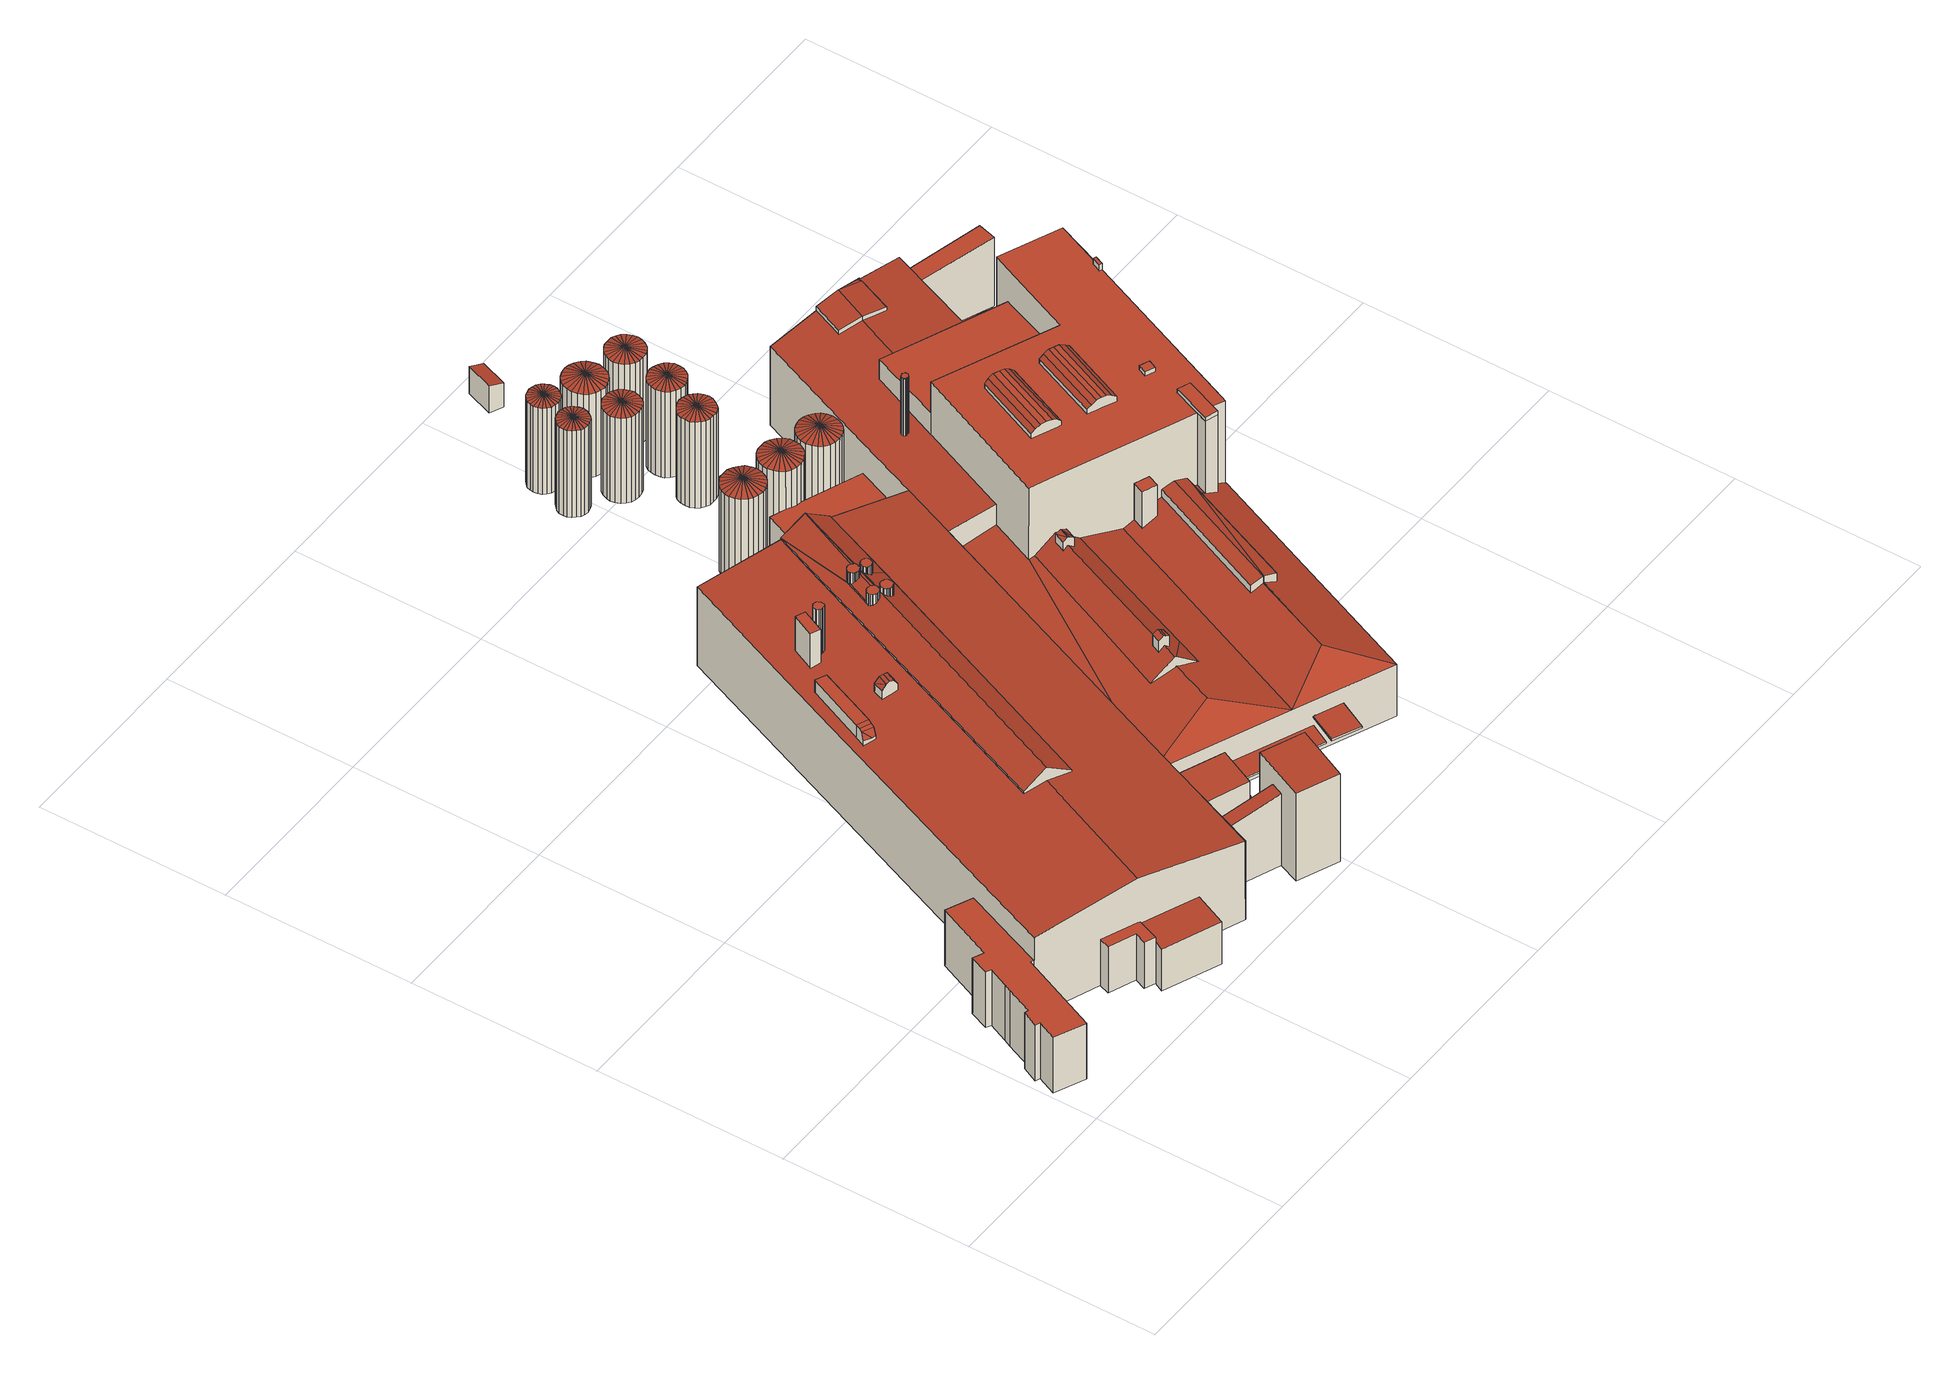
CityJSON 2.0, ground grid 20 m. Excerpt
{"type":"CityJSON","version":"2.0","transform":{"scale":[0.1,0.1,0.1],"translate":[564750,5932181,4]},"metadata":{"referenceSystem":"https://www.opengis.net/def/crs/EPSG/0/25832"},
"CityObjects":{
"building1":{"type":"Building","attributes":{"Grundfläche 2D":"3034.577602","Grundhöhe NN":"4.781"},"children":["building1-1","building1-2","building1-3","building1-4","building1-5","building1-6","building1-7","building1-8","building1-9","building1-10","building1-11","building1-12","building1-13","building1-14","building1-15","building1-16","building1-17","building1-18","building1-19"],"geometry":[{"type":"MultiSurface","lod":"3","boundaries":[[[0,1,2,3,4,5,6,7,8,9,10,11,12,13,14,15,16,17,18,19]],[[20,21,22,23,24,25,26,27,28,29,30,31,1,0,17]],[[17,16,20]],[[32,2,1]],[[33,16,15,34,35]],[[36,37,38,39,40,41,42,32,1,43,44,45,46,47,48,49,50,51,35,34,52,53]],[[54,55,56,57,58,59,60,61,62,63,64,65,66,67,68,0,69]],[[0,70,71]],[[19,72,66,65,73,74,75,76,77,78,79,80,81,82,83,84,0],[85,86,87,88,89,90,91,92,93,94,95,96,97,98,99,100,101,102,103,104,105,106,70,0,71,107]],[[0,84,69]],[[108,109,110,111,112,113,114,115]],[[116,117,118,119,114,113,120,121,122,123,124]],[[125,126,127,128,129,130,131,132,133,134,135,136,137,138,139,140]],[[127,126,141,142,143,144,137,136,145,146,147,148,149,132,131,150,151,152,153]],[[154,142,141]],[[155,156,157,158]],[[159,158,157,160,161]],[[162,161,160]],[[163,164,165,166]],[[165,167,168,166]],[[169,170,171,168]],[[171,166,168]],[[124,172,173,174,175,176,177,178,179,180,116]],[[181,182,183,184,185,176,175,186,187,188,189,190,191,192]],[[193,194,195,196]],[[197,198,195,194]],[[199,198,197,200]],[[201,199,200,202]],[[203,201,202,204]],[[205,203,204,206]],[[207,208,209,210]],[[211,212,209,208]],[[213,207,210,214]],[[215,212,211,216]],[[217,215,216,218]],[[219,217,218,220]],[[221,222,223,224,225,226,227,228,229,230,231,232,233,234,235,236],[237,238,239,240,241],[242,243,244,245,246,247]],[[248,249,250,251]],[[252,253,249]],[[254,255,125,140,139,138,250,249,253]],[[256,257,252]],[[254,253,252,258,143,142,154,259,260]],[[261,262,263,264,258,252,257,265]],[[266,267,268,257,256,269,270,271,272,273]],[[274,266,273,275]],[[257,268,265]],[[276,277,278,279]],[[280,281,282,283,284,285,286,287,288]],[[289,290,291,292]],[[293,294,295]],[[296,294,293]],[[297,298,299,300]],[[301,302,303,304]],[[305,306,307,308]],[[309,310,311]],[[311,310,312]],[[313,310,309]],[[314,310,313]],[[315,310,314]],[[316,310,315]],[[317,310,316]],[[318,310,317]],[[319,310,318]],[[320,310,319]],[[321,310,320]],[[322,310,321]],[[323,310,322]],[[324,310,323]],[[325,310,324]],[[326,310,325]],[[327,310,326]],[[328,310,327]],[[329,310,328]],[[330,310,329]],[[331,310,330]],[[332,310,331]],[[333,310,332]],[[312,310,333]],[[334,335,336,337,338,339,340,341,342,343,344,345,346,347,348,349]],[[350,351,352,353,354,355,356]],[[357,358,359,360]],[[361,362,363,364,365]],[[18,17,109,115]],[[18,115,114,119,72,19]],[[119,118,66,72]],[[118,117,67,66]],[[366,367,109,17,0,68,67,117]],[[126,125,255,254,260,259,154,141]],[[143,142,154,142]],[[156,155,262,261]],[[157,156,261,265]],[[160,157,265,268]],[[162,160,268,267]],[[162,267,266,161]],[[266,274,159,161]],[[178,177,164,163]],[[164,177,176,165]],[[185,184,167,165,176]],[[184,183,182,181,170,169,168,167]],[[170,181,192,368,178,163,166,171]],[[198,199,201,203,205,238,237,241,196,195]],[[193,196,241,240]],[[202,200,197,194,193,240,239,206,204]],[[205,206,239,238]],[[219,244,243,242,247,214,210,209,212,215,217]],[[213,214,247,246]],[[216,211,208,207,213,246,245,220,218]],[[219,220,245,244]],[[308,369,370,371,372,256,252,249,305]],[[269,256,372,373]],[[270,269,373,374]],[[375,376,377,110,109,367,366,117,116,286,285,378]],[[347,112,111,110,377,379,348]],[[355,354,361,365,380,381,121,120,113,112,347,382,383,356]],[[291,290,384,385,300,299,386,387,306,305,249,248,124,123,122,121,381,388]],[[389,284,283,282,390,391]],[[285,284,389,378]],[[288,287,392,393]],[[292,291,388,394]],[[290,289,395,384]],[[295,294,396,397]],[[293,295,397,398]],[[296,293,398,399]],[[400,297,300,385]],[[296,298,297,400,396,294]],[[298,296,399,386,299]],[[304,303,401,402]],[[301,304,402,403]],[[302,301,403,404]],[[292,394,401,303,302,404,395,289]],[[307,306,387,405]],[[369,308,307,405,371,370]],[[309,311,406,407]],[[313,309,407,408]],[[314,313,408,409]],[[311,312,410,406]],[[315,314,409,391]],[[281,316,315,391,390,282]],[[316,281,280,317]],[[317,280,288,318]],[[411,319,318,288,393]],[[320,319,411,412]],[[321,320,412,413]],[[322,321,413,414]],[[323,322,414,415]],[[324,323,415,416]],[[325,324,416,417]],[[326,325,417,418]],[[327,326,418,419]],[[328,327,419,420]],[[329,328,420,421]],[[330,329,421,422]],[[331,330,422,423]],[[332,331,423,424]],[[333,332,424,425]],[[312,333,425,410]],[[124,248,251,172]],[[187,186,426,427]],[[188,187,427,428]],[[359,429,430,190,189,188,428,431,360]],[[191,190,430,432]],[[192,191,432,433]],[[179,178,368,192,433,434]],[[287,286,116,180,179,434,392]],[[346,345,435,436]],[[347,346,436,382]],[[349,348,379,437]],[[334,349,437,438]],[[335,334,438,439]],[[336,335,439,440]],[[337,336,440,441]],[[338,337,441,442]],[[339,338,442,443]],[[340,339,443,444]],[[341,340,444,445]],[[342,341,445,446]],[[343,342,446,447]],[[344,343,447,448]],[[345,344,448,435]],[[223,222,221,236,270,374,449,224]],[[225,224,449,450]],[[186,278,277,227,226,225,450,426]],[[227,277,276,228]],[[172,251,250,229,228,276,173]],[[137,144,143,258,264,263,262,155,158,159,274,275,232,231,230,229,250,138]],[[232,275,273,233]],[[233,273,272,234]],[[234,272,271,235]],[[235,271,270,236]],[[353,362,361,354]],[[350,356,383,451]],[[351,350,451,452]],[[352,351,452,453]],[[352,453,454,362,353]],[[357,360,431,455]],[[358,357,455,456]],[[359,358,456,429]],[[362,454,457,363]],[[364,363,457,458]],[[365,364,458,380]],[[279,278,186,175,174]],[[279,174,173,276]],[[449,374,373,372,371,405,387,386,399,398,397,396,400,385,384,395,404,403,402,401,394,388,381,380,458,457,454,453,452,451,383,382,436,435,448,447,446,445,444,443,442,441,440,439,438,437,379,377,376,375,378,389,391,390,391,409,408,407,406,410,425,424,423,422,421,420,419,418,417,416,415,414,413,412,411,393,392,434,433,432,430,429,456,455,431,428,427,426,450]]],"semantics":{"surfaces":[{"type":"RoofSurface"},{"type":"WallSurface"},{"type":"GroundSurface"}],"values":[0,0,0,0,0,0,0,0,0,0,0,0,0,0,0,0,0,0,0,0,0,0,0,0,0,0,0,0,0,0,0,0,0,0,0,0,0,0,0,0,0,0,0,0,0,0,0,0,0,0,0,0,0,0,0,0,0,0,0,0,0,0,0,0,0,0,0,0,0,0,0,0,0,0,0,0,0,0,0,0,0,0,1,1,1,1,1,1,1,1,1,1,1,1,1,1,1,1,1,1,1,1,1,1,1,1,1,1,1,1,1,1,1,1,1,1,1,1,1,1,1,1,1,1,1,1,1,1,1,1,1,1,1,1,1,1,1,1,1,1,1,1,1,1,1,1,1,1,1,1,1,1,1,1,1,1,1,1,1,1,1,1,1,1,1,1,1,1,1,1,1,1,1,1,1,1,1,1,1,1,1,1,1,1,1,1,1,1,1,1,1,1,1,1,1,1,1,1,1,1,1,1,2]}}]},
"building1-1":{"type":"BuildingInstallation","parents":["building1"],"geometry":[{"type":"MultiSurface","lod":"3","boundaries":[[[459,460,461]],[[459,461,462]],[[463,462,461,464]],[[465,463,464,466]],[[467,466,468]],[[465,466,467]],[[469,470,471,468,466,464,461,460]],[[471,472,467,468]],[[472,473,474,475,459,462,463,465,467]],[[475,469,460,459]]],"semantics":{"surfaces":[{"type":"RoofSurface"},{"type":"WallSurface"}],"values":[0,0,0,0,0,0,1,1,1,1]}}]},
"building1-2":{"type":"BuildingInstallation","parents":["building1"],"geometry":[{"type":"MultiSurface","lod":"3","boundaries":[[[476,477,478,479,480,481,482,483,484,485,486,487,488,489,490,491,492,493,494,495,496,497,498,499,500]],[[501,502,484,483]],[[503,504,482,481]],[[504,501,483,482]],[[502,505,485,484]],[[505,506,486,485]],[[506,507,487,486]],[[507,508,488,487]],[[489,488,508,509]],[[509,510,490,489]],[[510,511,491,490]],[[511,512,492,491]],[[512,513,493,492]],[[513,514,494,493]],[[514,515,495,494]],[[515,516,496,495]],[[516,517,497,496]],[[517,518,498,497]],[[518,519,499,498]],[[519,520,500,499]],[[520,521,476,500]],[[521,522,477,476]],[[522,523,478,477]],[[523,524,479,478]],[[524,525,480,479]],[[481,480,525,503]]],"semantics":{"surfaces":[{"type":"RoofSurface"},{"type":"WallSurface"}],"values":[0,1,1,1,1,1,1,1,1,1,1,1,1,1,1,1,1,1,1,1,1,1,1,1,1,1]}}]},
"building1-3":{"type":"BuildingInstallation","parents":["building1"],"geometry":[{"type":"MultiSurface","lod":"3","boundaries":[[[526,527,528,529]],[[530,531,528,527]],[[529,528,531,532]],[[532,533,526,529]]],"semantics":{"surfaces":[{"type":"RoofSurface"},{"type":"WallSurface"}],"values":[0,1,1,1]}}]},
"building1-4":{"type":"BuildingInstallation","parents":["building1"],"geometry":[{"type":"MultiSurface","lod":"3","boundaries":[[[534,535,536,537,538,539,540,541,542,543,544,545,546,547,548,549,550,551,552,553,554,555,556,557,558]],[[539,538,53,52]],[[536,535,38,37]],[[537,536,37,36]],[[538,537,36,53]],[[540,539,52,34]],[[541,540,34,15]],[[542,541,15,14]],[[543,542,14,13]],[[544,543,13,12]],[[545,544,12,11]],[[546,545,11,10]],[[547,546,10,9]],[[548,547,9,8]],[[549,548,8,7]],[[550,549,7,6]],[[551,550,6,5]],[[552,551,5,4]],[[553,552,4,3]],[[554,553,3,2]],[[555,554,2,32]],[[556,555,32,42]],[[557,556,42,41]],[[558,557,41,40]],[[534,558,40,39]],[[535,534,39,38]]],"semantics":{"surfaces":[{"type":"RoofSurface"},{"type":"WallSurface"}],"values":[0,1,1,1,1,1,1,1,1,1,1,1,1,1,1,1,1,1,1,1,1,1,1,1,1,1]}}]},
"building1-5":{"type":"BuildingInstallation","parents":["building1"],"geometry":[{"type":"MultiSurface","lod":"3","boundaries":[[[559,560,561,562,563,564,565,566,567,568,569,570,571,572,573,574,575,576,577,578,579,580,581,582,583]],[[566,565,86,85]],[[567,566,85,107]],[[568,567,107,71]],[[569,568,71,70]],[[570,569,70,106]],[[571,570,106,105]],[[572,571,105,104]],[[573,572,104,103]],[[574,573,103,102]],[[575,574,102,101]],[[576,575,101,100]],[[577,576,100,99]],[[578,577,99,98]],[[579,578,98,97]],[[580,579,97,96]],[[581,580,96,95]],[[582,581,95,94]],[[583,582,94,93]],[[559,583,93,92]],[[560,559,92,91]],[[561,560,91,90]],[[562,561,90,89]],[[563,562,89,88]],[[564,563,88,87]],[[565,564,87,86]]],"semantics":{"surfaces":[{"type":"RoofSurface"},{"type":"WallSurface"}],"values":[0,1,1,1,1,1,1,1,1,1,1,1,1,1,1,1,1,1,1,1,1,1,1,1,1,1]}}]},
"building1-6":{"type":"BuildingInstallation","parents":["building1"],"geometry":[{"type":"MultiSurface","lod":"3","boundaries":[[[584,585,586,587,588,589,590,591,592,593,594,595,596,597,598,599,600,601,602,603,604,605,606,607,608]],[[594,593,56,55]],[[595,594,55,54]],[[596,595,54,69]],[[597,596,69,84]],[[598,597,84,83]],[[599,598,83,82]],[[600,599,82,81]],[[601,600,81,80]],[[602,601,80,79]],[[603,602,79,78]],[[604,603,78,77]],[[605,604,77,76]],[[606,605,76,75]],[[607,606,75,74]],[[608,607,74,73]],[[584,608,73,65]],[[585,584,65,64]],[[586,585,64,63]],[[587,586,63,62]],[[588,587,62,61]],[[589,588,61,60]],[[590,589,60,59]],[[591,590,59,58]],[[592,591,58,57]],[[593,592,57,56]]],"semantics":{"surfaces":[{"type":"RoofSurface"},{"type":"WallSurface"}],"values":[0,1,1,1,1,1,1,1,1,1,1,1,1,1,1,1,1,1,1,1,1,1,1,1,1,1]}}]},
"building1-7":{"type":"BuildingInstallation","parents":["building1"],"geometry":[{"type":"MultiSurface","lod":"3","boundaries":[[[526,609,610,527]],[[611,612,610,609]],[[613,614,611]],[[614,615,612,611]],[[609,526,533,616,613,611]],[[615,614,613,616,617]],[[612,615,617,530,527,610]]],"semantics":{"surfaces":[{"type":"RoofSurface"},{"type":"WallSurface"}],"values":[0,0,0,0,1,1,1]}}]},
"building1-8":{"type":"BuildingInstallation","parents":["building1"],"geometry":[{"type":"MultiSurface","lod":"3","boundaries":[[[618,619,620]],[[619,621,620]],[[622,621,619]],[[623,621,622]],[[624,621,623]],[[133,618,620,135,134]],[[149,148,623,622,619,618,133,132]],[[146,624,623,148,147]],[[621,624,146,145]],[[135,620,621,145,136]]],"semantics":{"surfaces":[{"type":"RoofSurface"},{"type":"WallSurface"}],"values":[0,0,0,0,0,1,1,1,1,1]}}]},
"building1-9":{"type":"BuildingInstallation","parents":["building1"],"geometry":[{"type":"MultiSurface","lod":"3","boundaries":[[[625,626,627,628]],[[628,627,264,629]],[[625,628,629,630]],[[630,263,626,625]],[[263,264,627,626]]],"semantics":{"surfaces":[{"type":"RoofSurface"},{"type":"WallSurface"}],"values":[0,1,1,1,1]}}]},
"building1-10":{"type":"BuildingInstallation","parents":["building1"],"geometry":[{"type":"MultiSurface","lod":"3","boundaries":[[[631,632,633,634]],[[635,632,631,636]],[[637,635,636,638]],[[634,633,130,129]],[[127,153,152,638,636,631,634,129,128]],[[637,638,152,151]],[[635,637,151,150]],[[131,130,633,632,635,150]]],"semantics":{"surfaces":[{"type":"RoofSurface"},{"type":"WallSurface"}],"values":[0,0,0,1,1,1,1,1]}}]},
"building1-11":{"type":"BuildingInstallation","parents":["building1"],"geometry":[{"type":"MultiSurface","lod":"3","boundaries":[[[639,640,641,642,643,644,645,646,647,648,649,650,651,652,653,654,655,656,657,658,659,660,661]],[[645,644,662,663]],[[646,645,663,664]],[[647,646,664,665]],[[648,647,665,666]],[[649,648,666,667]],[[668,651,650,649,667,669]],[[652,651,668,670]],[[653,652,670,671]],[[654,653,671,672]],[[655,654,672,673]],[[656,655,673,674]],[[657,656,674,675]],[[658,657,675,676]],[[659,658,676,677]],[[660,659,677,678]],[[661,660,678,679]],[[639,661,679,680]],[[640,639,680,681]],[[682,642,641,640,681,683]],[[643,642,682,684]],[[644,643,684,662]]],"semantics":{"surfaces":[{"type":"RoofSurface"},{"type":"WallSurface"}],"values":[0,1,1,1,1,1,1,1,1,1,1,1,1,1,1,1,1,1,1,1,1,1]}}]},
"building1-12":{"type":"BuildingInstallation","parents":["building1"],"geometry":[{"type":"MultiSurface","lod":"3","boundaries":[[[685,686,687,688]],[[685,689,232,233,686]],[[233,234,687,686]],[[234,235,690,688,687]],[[690,689,685,688]]],"semantics":{"surfaces":[{"type":"RoofSurface"},{"type":"WallSurface"}],"values":[0,1,1,1,1]}}]},
"building1-13":{"type":"BuildingInstallation","parents":["building1"],"geometry":[{"type":"MultiSurface","lod":"3","boundaries":[[[691,692,693,694]],[[695,222,692,691]],[[693,692,222,223]],[[223,696,694,693]],[[695,691,694,696]]],"semantics":{"surfaces":[{"type":"RoofSurface"},{"type":"WallSurface"}],"values":[0,1,1,1,1]}}]},
"building1-14":{"type":"BuildingInstallation","parents":["building1"],"geometry":[{"type":"MultiSurface","lod":"3","boundaries":[[[697,698,699,700]],[[700,699,701,702]],[[697,700,702,703]],[[698,697,703,704]],[[699,698,704,701]]],"semantics":{"surfaces":[{"type":"RoofSurface"},{"type":"WallSurface"}],"values":[0,1,1,1,1]}}]},
"building1-15":{"type":"BuildingInstallation","parents":["building1"],"geometry":[{"type":"MultiSurface","lod":"3","boundaries":[[[705,706,707,708]],[[708,707,709,710]],[[705,708,710,711]],[[706,705,711,712]],[[707,706,712,709]]],"semantics":{"surfaces":[{"type":"RoofSurface"},{"type":"WallSurface"}],"values":[0,1,1,1,1]}}]},
"building1-16":{"type":"BuildingInstallation","parents":["building1"],"geometry":[{"type":"MultiSurface","lod":"3","boundaries":[[[713,714,715,716,717,718,719,720,721,722,723,724,725,726,727,728,729,730,731,732,733,734,735,736,737]],[[720,719,23,22]],[[717,716,26,25]],[[718,717,25,24]],[[719,718,24,23]],[[721,720,22,21]],[[722,721,21,20]],[[723,722,20,16]],[[724,723,16,33]],[[725,724,33,35]],[[726,725,35,51]],[[727,726,51,50]],[[728,727,50,49]],[[729,728,49,48]],[[730,729,48,47]],[[731,730,47,46]],[[732,731,46,45]],[[733,732,45,44]],[[734,733,44,43]],[[735,734,43,1]],[[736,735,1,31]],[[737,736,31,30]],[[713,737,30,29]],[[714,713,29,28]],[[715,714,28,27]],[[716,715,27,26]]],"semantics":{"surfaces":[{"type":"RoofSurface"},{"type":"WallSurface"}],"values":[0,1,1,1,1,1,1,1,1,1,1,1,1,1,1,1,1,1,1,1,1,1,1,1,1,1]}}]},
"building1-17":{"type":"BuildingInstallation","parents":["building1"],"geometry":[{"type":"MultiSurface","lod":"3","boundaries":[[[738,739,740,741]],[[741,740,742,743]],[[738,741,743,744]],[[739,738,744,745]],[[740,739,745,742]]],"semantics":{"surfaces":[{"type":"RoofSurface"},{"type":"WallSurface"}],"values":[0,1,1,1,1]}}]},
"building1-18":{"type":"BuildingInstallation","parents":["building1"],"geometry":[{"type":"MultiSurface","lod":"3","boundaries":[[[746,369,747,748]],[[746,749,370,369]],[[369,370,750,747]],[[748,747,750,751]],[[746,748,751,749]],[[370,749,751,750]]],"semantics":{"surfaces":[{"type":"RoofSurface"},{"type":"WallSurface"},{"type":"OuterCeilingSurface"}],"values":[0,1,1,1,1,2]}}]},
"building1-19":{"type":"BuildingInstallation","parents":["building1"],"geometry":[{"type":"MultiSurface","lod":"3","boundaries":[[[752,753,754,755]],[[753,752,756,757]],[[754,753,757,758]],[[755,754,758,759]],[[755,759,756,752]],[[757,756,759,758]]],"semantics":{"surfaces":[{"type":"RoofSurface"},{"type":"WallSurface"},{"type":"OuterCeilingSurface"}],"values":[0,1,1,1,1,2]}}]},
"building2":{"type":"Building","attributes":{"Grundfläche 2D":"14.547976","Grundhöhe NN":"4.781"},"geometry":[{"type":"Solid","lod":"3","boundaries":[[[[760,761,762]],[[760,763,761]],[[760,762,764]],[[760,764,765]],[[760,765,766]],[[760,766,767]],[[760,767,768]],[[760,768,769]],[[760,769,770]],[[760,770,771]],[[760,771,772]],[[760,772,773]],[[760,773,774]],[[760,774,775]],[[760,775,776]],[[760,776,777]],[[760,777,778]],[[760,778,779]],[[760,779,780]],[[760,780,781]],[[760,781,782]],[[760,782,783]],[[760,783,784]],[[760,784,763]],[[785,786,762,761]],[[786,787,764,762]],[[787,788,765,764]],[[789,785,761,763]],[[788,790,766,765]],[[790,791,767,766]],[[791,792,768,767]],[[792,793,769,768]],[[793,794,770,769]],[[794,795,771,770]],[[795,796,772,771]],[[796,797,773,772]],[[797,798,774,773]],[[798,799,775,774]],[[799,800,776,775]],[[800,801,777,776]],[[801,802,778,777]],[[802,803,779,778]],[[803,804,780,779]],[[804,805,781,780]],[[805,806,782,781]],[[806,807,783,782]],[[807,808,784,783]],[[808,789,763,784]],[[799,798,797,796,795,794,793,792,791,790,788,787,786,785,789,808,807,806,805,804,803,802,801,800]]]],"semantics":{"surfaces":[{"type":"RoofSurface"},{"type":"WallSurface"},{"type":"GroundSurface"}],"values":[[0,0,0,0,0,0,0,0,0,0,0,0,0,0,0,0,0,0,0,0,0,0,0,0,1,1,1,1,1,1,1,1,1,1,1,1,1,1,1,1,1,1,1,1,1,1,1,1,2]]}}]},
"building3":{"type":"Building","attributes":{"Grundfläche 2D":"7.729724","Grundhöhe NN":"4.747"},"geometry":[{"type":"Solid","lod":"3","boundaries":[[[[809,810,811]],[[809,812,810]],[[809,811,813]],[[809,813,814]],[[809,814,815]],[[809,815,816]],[[809,816,817]],[[809,817,818]],[[809,818,819]],[[809,819,820]],[[809,820,821]],[[809,821,822]],[[809,822,823]],[[809,823,824]],[[809,824,825]],[[809,825,826]],[[809,826,827]],[[809,827,828]],[[809,828,829]],[[809,829,830]],[[809,830,831]],[[809,831,832]],[[809,832,833]],[[809,833,812]],[[834,835,811,810]],[[835,836,813,811]],[[836,837,814,813]],[[837,838,815,814]],[[838,839,816,815]],[[839,840,817,816]],[[840,841,818,817]],[[841,842,819,818]],[[842,843,820,819]],[[843,844,821,820]],[[844,845,822,821]],[[845,846,823,822]],[[846,847,824,823]],[[847,848,825,824]],[[848,849,826,825]],[[849,850,827,826]],[[850,851,828,827]],[[851,852,829,828]],[[852,853,830,829]],[[853,854,831,830]],[[854,855,832,831]],[[855,856,833,832]],[[856,857,812,833]],[[857,834,810,812]],[[834,857,856,855,854,853,852,851,850,849,848,847,846,845,844,843,842,841,840,839,838,837,836,835]]]],"semantics":{"surfaces":[{"type":"RoofSurface"},{"type":"WallSurface"},{"type":"GroundSurface"}],"values":[[0,0,0,0,0,0,0,0,0,0,0,0,0,0,0,0,0,0,0,0,0,0,0,0,1,1,1,1,1,1,1,1,1,1,1,1,1,1,1,1,1,1,1,1,1,1,1,1,2]]}}]},
"building4":{"type":"Building","attributes":{"Grundfläche 2D":"7.728858","Grundhöhe NN":"4.760"},"geometry":[{"type":"Solid","lod":"3","boundaries":[[[[858,859,860]],[[858,861,859]],[[858,860,862]],[[858,862,863]],[[858,863,864]],[[858,864,865]],[[858,865,866]],[[858,866,867]],[[858,867,868]],[[858,868,869]],[[858,869,870]],[[858,870,871]],[[858,871,872]],[[858,872,873]],[[858,873,874]],[[858,874,875]],[[858,875,876]],[[858,876,877]],[[858,877,878]],[[858,878,879]],[[858,879,880]],[[858,880,881]],[[858,881,882]],[[858,882,861]],[[883,884,860,859]],[[884,885,862,860]],[[885,886,863,862]],[[886,887,864,863]],[[887,888,865,864]],[[888,889,866,865]],[[889,890,867,866]],[[890,891,868,867]],[[891,892,869,868]],[[892,893,870,869]],[[893,894,871,870]],[[894,895,872,871]],[[895,896,873,872]],[[896,897,874,873]],[[897,898,875,874]],[[898,899,876,875]],[[899,900,877,876]],[[900,901,878,877]],[[901,902,879,878]],[[902,903,880,879]],[[903,904,881,880]],[[904,905,882,881]],[[905,906,861,882]],[[906,883,859,861]],[[883,906,905,904,903,902,901,900,899,898,897,896,895,894,893,892,891,890,889,888,887,886,885,884]]]],"semantics":{"surfaces":[{"type":"RoofSurface"},{"type":"WallSurface"},{"type":"GroundSurface"}],"values":[[0,0,0,0,0,0,0,0,0,0,0,0,0,0,0,0,0,0,0,0,0,0,0,0,1,1,1,1,1,1,1,1,1,1,1,1,1,1,1,1,1,1,1,1,1,1,1,1,2]]}}]},
"building5":{"type":"Building","attributes":{"Grundfläche 2D":"10.818854","Grundhöhe NN":"4.760"},"geometry":[{"type":"Solid","lod":"3","boundaries":[[[[907,908,909]],[[907,910,908]],[[907,909,911]],[[907,911,912]],[[907,912,913]],[[907,913,914]],[[907,914,915]],[[907,915,916]],[[907,916,917]],[[907,917,918]],[[907,918,919]],[[907,919,920]],[[907,920,921]],[[907,921,922]],[[907,922,923]],[[907,923,924]],[[907,924,925]],[[907,925,926]],[[907,926,927]],[[907,927,928]],[[907,928,929]],[[907,929,930]],[[907,930,931]],[[907,931,910]],[[932,933,909,908]],[[933,934,911,909]],[[934,935,912,911]],[[935,936,913,912]],[[936,937,914,913]],[[937,938,915,914]],[[938,939,916,915]],[[939,940,917,916]],[[940,941,918,917]],[[941,942,919,918]],[[942,943,920,919]],[[943,944,921,920]],[[944,945,922,921]],[[945,946,923,922]],[[946,947,924,923]],[[947,948,925,924]],[[948,949,926,925]],[[949,950,927,926]],[[950,951,928,927]],[[951,952,929,928]],[[952,953,930,929]],[[953,954,931,930]],[[954,955,910,931]],[[955,932,908,910]],[[946,945,944,943,942,941,940,939,938,937,936,935,934,933,932,955,954,953,952,951,950,949,948,947]]]],"semantics":{"surfaces":[{"type":"RoofSurface"},{"type":"WallSurface"},{"type":"GroundSurface"}],"values":[[0,0,0,0,0,0,0,0,0,0,0,0,0,0,0,0,0,0,0,0,0,0,0,0,1,1,1,1,1,1,1,1,1,1,1,1,1,1,1,1,1,1,1,1,1,1,1,1,2]]}}]},
"building6":{"type":"Building","attributes":{"Grundfläche 2D":"10.817370","Grundhöhe NN":"4.728"},"geometry":[{"type":"Solid","lod":"3","boundaries":[[[[956,957,958]],[[956,959,957]],[[956,958,960]],[[956,960,961]],[[956,961,962]],[[956,962,963]],[[956,963,964]],[[956,964,965]],[[956,965,966]],[[956,966,967]],[[956,967,968]],[[956,968,969]],[[956,969,970]],[[956,970,971]],[[956,971,972]],[[956,972,973]],[[956,973,974]],[[956,974,975]],[[956,975,976]],[[956,976,977]],[[956,977,978]],[[956,978,979]],[[956,979,980]],[[956,980,959]],[[981,982,958,957]],[[983,981,957,959]],[[984,985,980,979]],[[985,983,959,980]],[[982,986,960,958]],[[986,987,961,960]],[[987,988,962,961]],[[988,989,963,962]],[[989,990,964,963]],[[990,991,965,964]],[[991,992,966,965]],[[992,993,967,966]],[[993,994,968,967]],[[994,995,969,968]],[[995,996,970,969]],[[996,997,971,970]],[[997,998,972,971]],[[998,999,973,972]],[[999,1000,974,973]],[[1000,1001,975,974]],[[1001,1002,976,975]],[[1002,1003,977,976]],[[1003,1004,978,977]],[[1004,984,979,978]],[[999,998,997,996,995,994,993,992,991,990,989,988,987,986,982,981,983,985,984,1004,1003,1002,1001,1000]]]],"semantics":{"surfaces":[{"type":"RoofSurface"},{"type":"WallSurface"},{"type":"GroundSurface"}],"values":[[0,0,0,0,0,0,0,0,0,0,0,0,0,0,0,0,0,0,0,0,0,0,0,0,1,1,1,1,1,1,1,1,1,1,1,1,1,1,1,1,1,1,1,1,1,1,1,1,2]]}}]},
"building7":{"type":"Building","attributes":{"Grundfläche 2D":"14.547346","Grundhöhe NN":"4.781"},"geometry":[{"type":"Solid","lod":"3","boundaries":[[[[1005,1006,1007]],[[1005,1008,1006]],[[1005,1007,1009]],[[1005,1009,1010]],[[1005,1010,1011]],[[1005,1011,1012]],[[1005,1012,1013]],[[1005,1013,1014]],[[1005,1014,1015]],[[1005,1015,1016]],[[1005,1016,1017]],[[1005,1017,1018]],[[1005,1018,1019]],[[1005,1019,1020]],[[1005,1020,1021]],[[1005,1021,1022]],[[1005,1022,1023]],[[1005,1023,1024]],[[1005,1024,1025]],[[1005,1025,1026]],[[1005,1026,1027]],[[1005,1027,1028]],[[1005,1028,1029]],[[1005,1029,1008]],[[1030,1031,1007,1006]],[[1031,1032,1009,1007]],[[1032,1033,1010,1009]],[[1034,1030,1006,1008]],[[1033,1035,1011,1010]],[[1035,1036,1012,1011]],[[1036,1037,1013,1012]],[[1037,1038,1014,1013]],[[1038,1039,1015,1014]],[[1039,1040,1016,1015]],[[1040,1041,1017,1016]],[[1041,1042,1018,1017]],[[1042,1043,1019,1018]],[[1043,1044,1020,1019]],[[1044,1045,1021,1020]],[[1045,1046,1022,1021]],[[1046,1047,1023,1022]],[[1047,1048,1024,1023]],[[1048,1049,1025,1024]],[[1049,1050,1026,1025]],[[1050,1051,1027,1026]],[[1051,1052,1028,1027]],[[1052,1053,1029,1028]],[[1053,1034,1008,1029]],[[1044,1043,1042,1041,1040,1039,1038,1037,1036,1035,1033,1032,1031,1030,1034,1053,1052,1051,1050,1049,1048,1047,1046,1045]]]],"semantics":{"surfaces":[{"type":"RoofSurface"},{"type":"WallSurface"},{"type":"GroundSurface"}],"values":[[0,0,0,0,0,0,0,0,0,0,0,0,0,0,0,0,0,0,0,0,0,0,0,0,1,1,1,1,1,1,1,1,1,1,1,1,1,1,1,1,1,1,1,1,1,1,1,1,2]]}}]},
"building8":{"type":"Building","attributes":{"Grundfläche 2D":"14.547688","Grundhöhe NN":"4.754"},"geometry":[{"type":"Solid","lod":"3","boundaries":[[[[1054,1055,1056]],[[1054,1057,1055]],[[1054,1056,1058]],[[1054,1058,1059]],[[1054,1059,1060]],[[1054,1060,1061]],[[1054,1061,1062]],[[1054,1062,1063]],[[1054,1063,1064]],[[1054,1064,1065]],[[1054,1065,1066]],[[1054,1066,1067]],[[1054,1067,1068]],[[1054,1068,1069]],[[1054,1069,1070]],[[1054,1070,1071]],[[1054,1071,1072]],[[1054,1072,1073]],[[1054,1073,1074]],[[1054,1074,1075]],[[1054,1075,1076]],[[1054,1076,1077]],[[1054,1077,1078]],[[1054,1078,1057]],[[1079,1080,1056,1055]],[[1080,1081,1058,1056]],[[1081,1082,1059,1058]],[[1083,1079,1055,1057]],[[1082,1084,1060,1059]],[[1084,1085,1061,1060]],[[1085,1086,1062,1061]],[[1086,1087,1063,1062]],[[1087,1088,1064,1063]],[[1088,1089,1065,1064]],[[1089,1090,1066,1065]],[[1090,1091,1067,1066]],[[1091,1092,1068,1067]],[[1092,1093,1069,1068]],[[1093,1094,1070,1069]],[[1094,1095,1071,1070]],[[1095,1096,1072,1071]],[[1096,1097,1073,1072]],[[1097,1098,1074,1073]],[[1098,1099,1075,1074]],[[1099,1100,1076,1075]],[[1100,1101,1077,1076]],[[1101,1102,1078,1077]],[[1102,1083,1057,1078]],[[1093,1092,1091,1090,1089,1088,1087,1086,1085,1084,1082,1081,1080,1079,1083,1102,1101,1100,1099,1098,1097,1096,1095,1094]]]],"semantics":{"surfaces":[{"type":"RoofSurface"},{"type":"WallSurface"},{"type":"GroundSurface"}],"values":[[0,0,0,0,0,0,0,0,0,0,0,0,0,0,0,0,0,0,0,0,0,0,0,0,1,1,1,1,1,1,1,1,1,1,1,1,1,1,1,1,1,1,1,1,1,1,1,1,2]]}}]},
"building9":{"type":"Building","attributes":{"Grundfläche 2D":"10.817192","Grundhöhe NN":"4.749"},"geometry":[{"type":"Solid","lod":"3","boundaries":[[[[1103,1104,1105]],[[1103,1106,1104]],[[1103,1105,1107]],[[1103,1107,1108]],[[1103,1108,1109]],[[1103,1109,1110]],[[1103,1110,1111]],[[1103,1111,1112]],[[1103,1112,1113]],[[1103,1113,1114]],[[1103,1114,1115]],[[1103,1115,1116]],[[1103,1116,1117]],[[1103,1117,1118]],[[1103,1118,1119]],[[1103,1119,1120]],[[1103,1120,1121]],[[1103,1121,1122]],[[1103,1122,1123]],[[1103,1123,1124]],[[1103,1124,1125]],[[1103,1125,1126]],[[1103,1126,1127]],[[1103,1127,1106]],[[1128,1129,1105,1104]],[[1129,1130,1107,1105]],[[1130,1131,1108,1107]],[[1132,1128,1104,1106]],[[1131,1133,1109,1108]],[[1133,1134,1110,1109]],[[1134,1135,1111,1110]],[[1135,1136,1112,1111]],[[1136,1137,1113,1112]],[[1137,1138,1114,1113]],[[1138,1139,1115,1114]],[[1139,1140,1116,1115]],[[1140,1141,1117,1116]],[[1141,1142,1118,1117]],[[1142,1143,1119,1118]],[[1143,1144,1120,1119]],[[1144,1145,1121,1120]],[[1145,1146,1122,1121]],[[1146,1147,1123,1122]],[[1147,1148,1124,1123]],[[1148,1149,1125,1124]],[[1149,1150,1126,1125]],[[1150,1151,1127,1126]],[[1151,1132,1106,1127]],[[1142,1141,1140,1139,1138,1137,1136,1135,1134,1133,1131,1130,1129,1128,1132,1151,1150,1149,1148,1147,1146,1145,1144,1143]]]],"semantics":{"surfaces":[{"type":"RoofSurface"},{"type":"WallSurface"},{"type":"GroundSurface"}],"values":[[0,0,0,0,0,0,0,0,0,0,0,0,0,0,0,0,0,0,0,0,0,0,0,0,1,1,1,1,1,1,1,1,1,1,1,1,1,1,1,1,1,1,1,1,1,1,1,1,2]]}}]},
"building10":{"type":"Building","attributes":{"Grundfläche 2D":"4.693855","Grundhöhe NN":"5.798"},"geometry":[{"type":"Solid","lod":"3","boundaries":[[[[1152,1153,1154,1155]],[[1156,1157,1155,1154]],[[1157,1158,1152,1155]],[[1158,1159,1153,1152]],[[1159,1156,1154,1153]],[[1159,1158,1157,1156]]]],"semantics":{"surfaces":[{"type":"RoofSurface"},{"type":"WallSurface"},{"type":"GroundSurface"}],"values":[[0,1,1,1,1,2]]}}]},
"building11":{"type":"Building","attributes":{"Grundfläche 2D":"11.686269","Grundhöhe NN":"4.772"},"geometry":[{"type":"Solid","lod":"3","boundaries":[[[[1160,1161,1162]],[[1160,1163,1161]],[[1160,1162,1164]],[[1160,1164,1165]],[[1160,1165,1166]],[[1160,1166,1167]],[[1160,1167,1168]],[[1160,1168,1169]],[[1160,1169,1170]],[[1160,1170,1171]],[[1160,1171,1172]],[[1160,1172,1173]],[[1160,1173,1174]],[[1160,1174,1175]],[[1160,1175,1176]],[[1160,1176,1177]],[[1160,1177,1178]],[[1160,1178,1179]],[[1160,1179,1180]],[[1160,1180,1181]],[[1160,1181,1182]],[[1160,1182,1183]],[[1160,1183,1184]],[[1160,1184,1163]],[[1185,1186,1162,1161]],[[1186,1187,1164,1162]],[[1187,1188,1165,1164]],[[1189,1185,1161,1163]],[[1188,1190,1166,1165]],[[1190,1191,1167,1166]],[[1191,1192,1168,1167]],[[1192,1193,1169,1168]],[[1193,1194,1170,1169]],[[1194,1195,1171,1170]],[[1195,1196,1172,1171]],[[1196,1197,1173,1172]],[[1197,1198,1174,1173]],[[1198,1199,1175,1174]],[[1199,1200,1176,1175]],[[1200,1201,1177,1176]],[[1201,1202,1178,1177]],[[1202,1203,1179,1178]],[[1203,1204,1180,1179]],[[1204,1205,1181,1180]],[[1205,1206,1182,1181]],[[1206,1207,1183,1182]],[[1207,1208,1184,1183]],[[1208,1189,1163,1184]],[[1202,1201,1200,1199,1198,1197,1196,1195,1194,1193,1192,1191,1190,1188,1187,1186,1185,1189,1208,1207,1206,1205,1204,1203]]]],"semantics":{"surfaces":[{"type":"RoofSurface"},{"type":"WallSurface"},{"type":"GroundSurface"}],"values":[[0,0,0,0,0,0,0,0,0,0,0,0,0,0,0,0,0,0,0,0,0,0,0,0,1,1,1,1,1,1,1,1,1,1,1,1,1,1,1,1,1,1,1,1,1,1,1,1,2]]}}]}
},
"vertices":[
[387,579,134],[352,498,133],[339,467,133],[339,466,133],[338,465,132],[336,464,132],[335,464,131],[333,464,130],[332,464,129],[331,465,128],[329,466,127],[329,467,127],[328,468,126],[328,470,126],[328,471,125],[329,473,125],[341,502,126],[363,589,117],[215,226,117],[238,217,134],[342,503,126],[343,504,126],[344,505,127],[346,506,127],[347,506,128],[348,506,129],[350,505,130],[351,504,131],[352,503,132],[353,502,132],[353,500,133],[353,499,133],[340,469,133],[341,500,126],[330,474,126],[341,499,126],[334,476,128],[335,475,129],[337,475,130],[338,474,130],[339,473,131],[340,472,132],[340,470,133],[352,496,133],[351,495,133],[349,495,132],[348,494,131],[346,494,131],[345,495,130],[344,495,129],[343,496,128],[342,497,127],[331,475,126],[332,475,127],[356,499,133],[357,499,133],[358,500,132],[359,500,131],[361,500,130],[362,499,130],[363,499,129],[364,498,128],[365,496,127],[365,495,127],[365,494,126],[364,492,126],[378,487,117],[411,569,117],[388,578,133],[355,497,133],[341,466,134],[342,467,134],[263,207,117],[364,491,126],[363,490,127],[362,490,127],[360,489,128],[359,489,129],[358,490,130],[356,490,131],[355,491,132],[355,492,132],[354,494,133],[354,495,133],[354,496,133],[344,469,133],[345,470,132],[347,470,131],[348,470,131],[350,469,130],[351,469,129],[352,468,128],[353,466,127],[353,465,126],[353,463,126],[353,462,126],[352,460,126],[351,459,126],[350,459,127],[348,458,128],[347,458,129],[345,458,130],[344,459,131],[343,460,131],[342,461,132],[341,463,133],[341,464,133],[343,468,133],[345,546,115],[363,589,115],[280,622,104],[206,440,104],[77,120,104],[180,79,118],[238,217,118],[215,226,115],[489,538,104],[411,569,115],[378,487,115],[263,207,115],[182,78,118],[286,36,104],[326,137,104],[341,174,104],[465,479,104],[423,232,84],[446,222,104],[453,238,104],[452,238,103],[447,240,99],[451,249,99],[456,247,104],[511,382,104],[506,383,100],[508,388,100],[511,395,99],[516,393,104],[519,400,104],[498,409,86],[498,407,86],[423,233,84],[448,222,103],[482,242,84],[542,390,84],[519,400,103],[516,393,103],[522,391,99],[519,384,99],[517,379,99],[512,381,103],[458,246,103],[461,245,100],[458,236,100],[454,237,103],[470,213,84],[622,357,98],[565,222,98],[577,217,102],[634,352,102],[647,347,98],[578,217,102],[644,340,98],[591,212,98],[628,733,115],[614,699,115],[638,690,118],[654,727,118],[663,681,115],[678,718,115],[679,722,115],[680,722,115],[677,723,115],[513,460,110],[554,559,110],[587,637,110],[612,627,113],[638,690,113],[614,699,110],[628,733,110],[572,744,104],[516,606,104],[680,722,111],[679,722,111],[678,718,111],[663,681,111],[652,685,112],[713,585,106],[723,609,106],[693,621,107],[727,708,107],[729,713,107],[678,725,111],[677,723,111],[605,504,178],[601,506,182],[571,434,182],[575,433,178],[596,508,185],[566,436,185],[561,439,185],[591,510,185],[555,441,185],[585,513,185],[550,443,182],[580,515,182],[546,445,178],[576,516,178],[654,483,182],[649,486,185],[619,414,185],[624,412,182],[644,488,185],[614,416,185],[659,482,178],[629,410,178],[609,418,185],[639,490,185],[604,420,182],[634,492,182],[600,422,178],[630,494,178],[686,336,172],[760,516,173],[764,525,174],[784,575,174],[720,602,174],[713,585,174],[680,506,174],[554,559,174],[492,411,172],[519,400,172],[634,352,172],[657,343,172],[652,331,172],[665,326,172],[669,338,172],[684,331,172],[571,434,173],[546,445,173],[576,516,173],[605,504,173],[575,433,173],[614,416,173],[609,418,173],[600,422,173],[630,494,173],[659,482,173],[629,410,172],[465,479,75],[341,174,71],[492,411,85],[513,460,85],[477,117,71],[430,176,91],[448,222,91],[446,222,90],[578,74,71],[541,129,94],[585,373,71],[462,216,87],[453,220,89],[565,222,89],[622,357,89],[610,362,83],[595,368,76],[577,217,94],[644,340,88],[591,212,88],[578,217,94],[685,331,71],[684,331,72],[669,338,78],[665,326,78],[652,331,84],[647,347,88],[657,343,84],[554,559,137],[680,506,137],[713,585,134],[587,637,134],[449,631,67],[444,633,67],[440,636,67],[439,636,67],[423,642,67],[395,575,67],[489,538,67],[516,606,67],[455,630,67],[367,62,96],[306,86,83],[301,73,83],[361,49,96],[391,111,48],[362,91,46],[380,84,44],[373,118,49],[358,81,96],[373,118,100],[326,137,100],[311,99,96],[418,63,119],[374,81,119],[352,27,115],[395,9,115],[341,174,46],[332,150,46],[364,137,46],[374,160,46],[433,652,113],[455,652,119],[434,657,113],[436,663,113],[434,646,113],[436,641,113],[439,636,113],[444,633,113],[449,631,113],[455,630,113],[460,631,113],[465,633,113],[470,636,113],[473,641,113],[476,646,113],[476,652,113],[476,657,113],[473,663,113],[470,667,113],[465,671,113],[460,673,113],[455,673,113],[449,673,113],[444,671,113],[439,667,113],[60,162,76],[49,167,76],[41,147,76],[46,144,76],[37,124,76],[33,116,76],[21,88,76],[17,89,76],[9,72,76],[14,70,76],[5,50,76],[37,36,76],[74,122,76],[77,120,76],[113,210,76],[86,222,76],[139,83,64],[167,72,64],[162,60,64],[173,55,64],[182,78,64],[180,79,64],[143,94,64],[811,667,92],[816,686,92],[727,708,92],[720,691,92],[182,78,62],[173,55,60],[168,45,59],[227,21,59],[240,54,62],[388,578,118],[387,579,118],[654,727,113],[374,160,42],[374,160,40],[374,160,8],[578,74,8],[685,331,8],[684,331,8],[388,578,8],[387,579,8],[280,622,8],[395,575,8],[113,210,8],[240,54,8],[286,36,8],[77,120,8],[143,94,8],[306,86,8],[311,99,8],[326,137,8],[332,150,8],[301,73,8],[423,642,8],[440,636,8],[439,636,8],[516,606,8],[455,630,8],[361,49,8],[367,62,8],[362,91,8],[380,84,8],[391,111,8],[373,118,8],[358,81,8],[352,27,8],[395,9,8],[418,63,8],[374,81,8],[364,137,8],[434,657,8],[433,652,8],[434,646,8],[436,641,8],[436,663,8],[460,631,8],[465,633,8],[470,636,8],[473,641,8],[476,646,8],[476,652,8],[476,657,8],[473,663,8],[470,667,8],[465,671,8],[460,673,8],[455,673,8],[449,673,8],[444,671,8],[439,667,8],[713,585,8],[723,609,8],[693,621,8],[727,708,8],[729,713,8],[720,691,8],[678,725,8],[677,723,8],[572,744,8],[37,36,8],[74,122,8],[86,222,8],[60,162,8],[49,167,8],[41,147,8],[46,144,8],[37,124,8],[33,116,8],[21,88,8],[17,89,8],[9,72,8],[14,70,8],[5,50,8],[784,575,8],[720,602,8],[139,83,8],[167,72,8],[162,60,8],[173,55,8],[811,667,8],[816,686,8],[168,45,8],[227,21,8],
[252,412,121],[248,401,121],[252,399,127],[257,410,127],[260,408,128],[256,398,128],[265,407,127],[260,396,127],[268,405,121],[264,395,121],[248,401,110],[252,399,111],[264,395,113],[268,405,113],[265,407,112],[260,408,112],[252,412,111],
[274,484,164],[274,485,164],[273,486,164],[273,487,164],[272,488,164],[270,489,164],[269,489,164],[268,489,164],[267,488,164],[266,488,164],[265,487,164],[264,486,164],[264,484,164],[264,483,164],[264,482,164],[265,481,164],[266,480,164],[267,479,164],[268,479,164],[269,479,164],[271,479,164],[272,479,164],[273,480,164],[274,481,164],[274,483,164],[268,489,109],[267,488,108],[270,489,109],[269,489,109],[266,488,108],[265,487,108],[264,486,108],[264,484,108],[264,483,108],[264,482,108],[265,481,109],[266,480,109],[267,479,109],[268,479,109],[269,479,109],[271,479,109],[272,479,109],[273,480,110],[274,481,110],[274,483,110],[274,484,110],[274,485,109],[273,486,109],[273,487,109],[272,488,109],
[199,395,121],[211,390,121],[237,453,121],[226,458,121],[211,390,107],[237,453,107],[226,458,105],[199,395,105],
[338,474,140],[337,475,140],[335,475,140],[334,476,140],[332,475,140],[331,475,140],[330,474,140],[329,473,140],[328,471,140],[328,470,140],[328,468,140],[329,467,140],[329,466,140],[331,465,140],[332,464,140],[333,464,140],[335,464,140],[336,464,140],[338,465,140],[339,466,140],[339,467,140],[340,469,140],[340,470,140],[340,472,140],[339,473,140],
[353,466,140],[352,468,140],[351,469,140],[350,469,140],[348,470,140],[347,470,140],[345,470,140],[344,469,140],[343,468,140],[342,467,140],[341,466,140],[341,464,140],[341,463,140],[342,461,140],[343,460,140],[344,459,140],[345,458,140],[347,458,140],[348,458,140],[350,459,140],[351,459,140],[352,460,140],[353,462,140],[353,463,140],[353,465,140],
[364,492,140],[365,494,140],[365,495,140],[365,496,140],[364,498,140],[363,499,140],[362,499,140],[361,500,140],[359,500,140],[358,500,140],[357,499,140],[356,499,140],[355,497,140],[354,496,140],[354,495,140],[354,494,140],[355,492,140],[355,491,140],[356,490,140],[358,490,140],[359,489,140],[360,489,140],[362,490,140],[363,490,140],[364,491,140],
[197,390,121],[208,385,121],[196,387,119],[207,382,119],[194,384,111],[202,380,111],[206,379,111],[194,384,105],[206,379,107],
[506,383,110],[511,382,113],[511,395,110],[516,393,113],[512,381,113],[517,379,110],[522,391,110],
[605,350,121],[610,362,121],[595,368,121],[590,356,121],[590,356,76],[605,350,83],
[452,238,116],[456,247,116],[451,249,113],[447,240,113],[458,246,115],[454,237,115],[461,245,113],[458,236,113],
[547,582,178],[546,583,178],[545,583,178],[545,584,178],[544,583,178],[543,583,178],[542,583,178],[542,582,178],[541,581,178],[541,580,178],[541,579,178],[541,578,178],[542,578,178],[542,577,178],[543,577,178],[544,577,178],[545,577,178],[546,577,178],[547,578,178],[548,579,178],[548,580,178],[548,581,178],[548,582,178],[543,583,107],[542,583,107],[542,582,107],[541,581,107],[541,580,107],[541,579,107],[542,578,108],[541,578,107],[542,577,108],[543,577,108],[544,577,108],[545,577,108],[546,577,108],[547,578,108],[548,579,108],[548,580,108],[548,581,108],[548,582,108],[547,582,108],[546,583,108],[545,584,108],[545,583,108],[544,583,108],
[668,372,177],[652,331,177],[665,326,177],[681,367,177],[668,372,172],[681,367,172],
[757,517,181],[760,516,181],[764,525,181],[761,526,181],[757,517,173],[761,526,174],
[669,407,178],[679,403,178],[683,412,178],[673,416,178],[683,412,173],[673,416,173],[669,407,173],[679,403,173],
[657,540,139],[648,543,139],[644,532,139],[652,529,139],[644,532,137],[652,529,137],[657,540,136],[648,543,136],
[353,502,140],[352,503,140],[351,504,140],[350,505,140],[348,506,140],[347,506,140],[346,506,140],[344,505,140],[343,504,140],[342,503,140],[341,502,140],[341,500,140],[341,499,140],[342,497,140],[343,496,140],[344,495,140],[345,495,140],[346,494,140],[348,494,140],[349,495,140],[351,495,140],[352,496,140],[352,498,140],[353,499,140],[353,500,140],
[269,498,149],[259,502,149],[248,478,149],[258,474,149],[248,478,107],[258,474,108],[269,498,108],[259,502,107],
[497,108,42],[365,140,39],[488,88,39],[497,108,40],[365,140,37],[488,88,37],
[497,108,53],[485,80,49],[514,67,49],[526,96,53],[497,108,51],[485,80,47],[514,67,47],[526,96,51],
[407,660,119],[386,665,112],[385,660,112],[388,670,112],[386,654,112],[388,649,112],[392,644,112],[396,641,112],[401,639,112],[407,638,112],[413,639,112],[418,641,112],[422,644,112],[426,649,112],[428,654,112],[429,660,112],[428,665,112],[426,671,112],[422,675,112],[418,678,112],[413,681,112],[407,681,112],[401,681,112],[396,678,112],[392,675,112],[386,665,8],[385,660,8],[386,654,8],[388,649,8],[388,670,8],[392,644,8],[396,641,8],[401,639,8],[407,638,8],[413,639,8],[418,641,8],[422,644,8],[426,649,8],[428,654,8],[429,660,8],[428,665,8],[426,671,8],[422,675,8],[418,678,8],[413,681,8],[407,681,8],[401,681,8],[396,678,8],[392,675,8],
[389,830,116],[381,816,113],[384,815,113],[378,819,113],[389,814,113],[393,815,113],[397,816,113],[400,819,113],[402,822,113],[404,826,113],[405,830,113],[404,834,113],[402,838,113],[400,841,113],[397,844,113],[393,845,113],[389,846,113],[385,845,113],[381,844,113],[378,841,113],[375,838,113],[373,834,113],[373,830,113],[373,826,113],[375,822,113],[381,816,7],[384,815,7],[389,814,7],[393,815,7],[397,816,7],[400,819,7],[402,822,7],[404,826,7],[405,830,7],[404,834,7],[402,838,7],[400,841,7],[397,844,7],[393,845,7],[389,846,7],[385,845,7],[381,844,7],[378,841,7],[375,838,7],[373,834,7],[373,830,7],[373,826,7],[375,822,7],[378,819,7],
[398,868,116],[390,854,113],[394,853,113],[387,857,113],[398,852,113],[402,853,113],[406,854,113],[409,857,113],[411,860,113],[413,864,113],[414,868,113],[413,872,113],[411,876,113],[409,879,113],[406,882,113],[402,883,113],[398,884,113],[394,883,113],[390,882,113],[387,879,113],[384,876,113],[383,872,113],[382,868,113],[383,864,113],[384,860,113],[390,854,8],[394,853,8],[398,852,8],[402,853,8],[406,854,8],[409,857,8],[411,860,8],[413,864,8],[414,868,8],[413,872,8],[411,876,8],[409,879,8],[406,882,8],[402,883,8],[398,884,8],[394,883,8],[390,882,8],[387,879,8],[384,876,8],[383,872,8],[382,868,8],[383,864,8],[384,860,8],[387,857,8],
[430,806,116],[421,789,112],[425,788,112],[417,792,112],[430,787,112],[435,788,112],[439,789,112],[443,792,112],[446,796,112],[448,801,112],[449,806,112],[448,810,112],[446,815,112],[443,819,112],[439,822,112],[435,824,112],[430,824,112],[425,824,112],[421,822,112],[417,819,112],[414,815,112],[412,810,112],[411,806,112],[412,801,112],[414,796,112],[421,789,8],[425,788,8],[430,787,8],[435,788,8],[439,789,8],[443,792,8],[446,796,8],[448,801,8],[449,806,8],[448,810,8],[446,815,8],[443,819,8],[439,822,8],[435,824,8],[430,824,8],[425,824,8],[421,822,8],[417,819,8],[414,815,8],[412,810,8],[411,806,8],[412,801,8],[414,796,8],[417,792,8],
[463,748,116],[445,743,112],[447,739,112],[445,748,112],[450,735,112],[454,732,112],[458,730,112],[463,730,112],[468,730,112],[473,732,112],[476,735,112],[479,739,112],[481,743,112],[482,748,112],[481,753,112],[479,758,112],[476,761,112],[473,764,112],[468,766,112],[463,767,112],[458,766,112],[454,764,112],[450,761,112],[447,758,112],[445,753,112],[445,743,7],[447,739,7],[445,748,7],[447,758,7],[445,753,7],[450,735,7],[454,732,7],[458,730,7],[463,730,7],[468,730,7],[473,732,7],[476,735,7],[479,739,7],[481,743,7],[482,748,7],[481,753,7],[479,758,7],[476,761,7],[473,764,7],[468,766,7],[463,767,7],[458,766,7],[454,764,7],[450,761,7],
[501,642,119],[480,648,113],[479,642,113],[482,653,113],[480,636,113],[482,631,113],[485,627,113],[490,623,113],[495,621,113],[501,620,113],[506,621,113],[511,623,113],[516,627,113],[519,631,113],[521,636,113],[522,642,113],[521,648,113],[519,653,113],[516,657,113],[511,661,113],[506,663,113],[501,664,113],[495,663,113],[490,661,113],[485,657,113],[480,648,8],[479,642,8],[480,636,8],[482,631,8],[482,653,8],[485,627,8],[490,623,8],[495,621,8],[501,620,8],[506,621,8],[511,623,8],[516,627,8],[519,631,8],[521,636,8],[522,642,8],[521,648,8],[519,653,8],[516,657,8],[511,661,8],[506,663,8],[501,664,8],[495,663,8],[490,661,8],[485,657,8],
[441,853,116],[420,858,110],[419,853,110],[422,864,110],[420,847,110],[422,842,110],[425,838,110],[430,834,110],[435,832,110],[441,831,110],[446,832,110],[451,834,110],[456,838,110],[459,842,110],[461,847,110],[462,853,110],[461,858,110],[459,864,110],[456,868,110],[451,872,110],[446,874,110],[441,875,110],[435,874,110],[430,872,110],[425,868,110],[420,858,8],[419,853,8],[420,847,8],[422,842,8],[422,864,8],[425,838,8],[430,834,8],[435,832,8],[441,831,8],[446,832,8],[451,834,8],[456,838,8],[459,842,8],[461,847,8],[462,853,8],[461,858,8],[459,864,8],[456,868,8],[451,872,8],[446,874,8],[441,875,8],[435,874,8],[430,872,8],[425,868,8],
[481,792,116],[463,797,112],[462,792,112],[464,801,112],[463,787,112],[464,783,112],[467,779,112],[471,776,112],[476,774,112],[481,773,112],[485,774,112],[490,776,112],[494,779,112],[497,783,112],[499,787,112],[499,792,112],[499,797,112],[497,801,112],[494,805,112],[490,808,112],[485,810,112],[481,811,112],[476,810,112],[471,808,112],[467,805,112],[463,797,7],[462,792,7],[463,787,7],[464,783,7],[464,801,7],[467,779,7],[471,776,7],[476,774,7],[481,773,7],[485,774,7],[490,776,7],[494,779,7],[497,783,7],[499,787,7],[499,792,7],[499,797,7],[497,801,7],[494,805,7],[490,808,7],[485,810,7],[481,811,7],[476,810,7],[471,808,7],[467,805,7],
[449,946,47],[460,975,47],[446,981,51],[435,952,51],[446,981,18],[435,952,18],[449,946,18],[460,975,18],
[489,843,116],[471,848,112],[470,843,112],[473,853,112],[471,838,112],[473,833,112],[476,829,112],[480,826,112],[484,824,112],[489,824,112],[495,824,112],[499,826,112],[503,829,112],[506,833,112],[508,838,112],[509,843,112],[508,848,112],[506,853,112],[503,857,112],[499,860,112],[495,862,112],[489,862,112],[484,862,112],[480,860,112],[476,857,112],[471,848,8],[470,843,8],[471,838,8],[473,833,8],[473,853,8],[476,829,8],[480,826,8],[484,824,8],[489,824,8],[495,824,8],[499,826,8],[503,829,8],[506,833,8],[508,838,8],[509,843,8],[508,848,8],[506,853,8],[503,857,8],[499,860,8],[495,862,8],[489,862,8],[484,862,8],[480,860,8],[476,857,8]
]}
